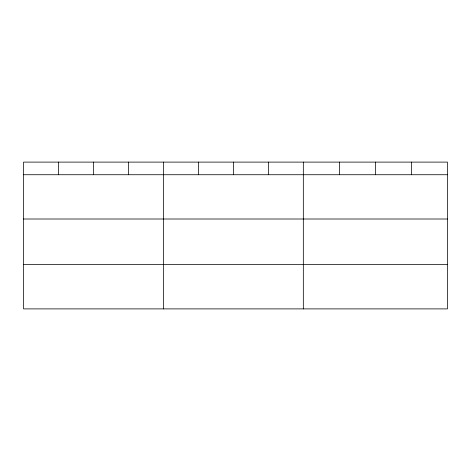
<?xml version="1.0" encoding="UTF-8"?>
<svg xmlns="http://www.w3.org/2000/svg" width="471" height="471" viewBox="0 0 471 471"><rect width="100%" height="100%" fill="white"/><g stroke="black" fill="none" stroke-linecap="round" stroke-linejoin="round"><path stroke-width="0.71" d="M447.45 174.729L447.45 308.894L23.55 308.894L23.55 162.106L447.45 162.106L447.45 174.729L23.55 174.729M23.55 219.003L447.45 219.003M23.55 264.62L447.45 264.62M411.418 162.106L411.418 174.729M375.387 162.106L375.387 174.729M339.356 162.106L339.356 174.729M303.324 162.106L303.324 308.894M268.352 162.106L268.352 174.729M233.38 162.106L233.38 174.729M198.409 162.106L198.409 174.729M163.437 162.106L163.437 308.894M128.465 162.106L128.465 174.729M93.494 162.106L93.494 174.729M58.522 162.106L58.522 174.729"/></g></svg>
